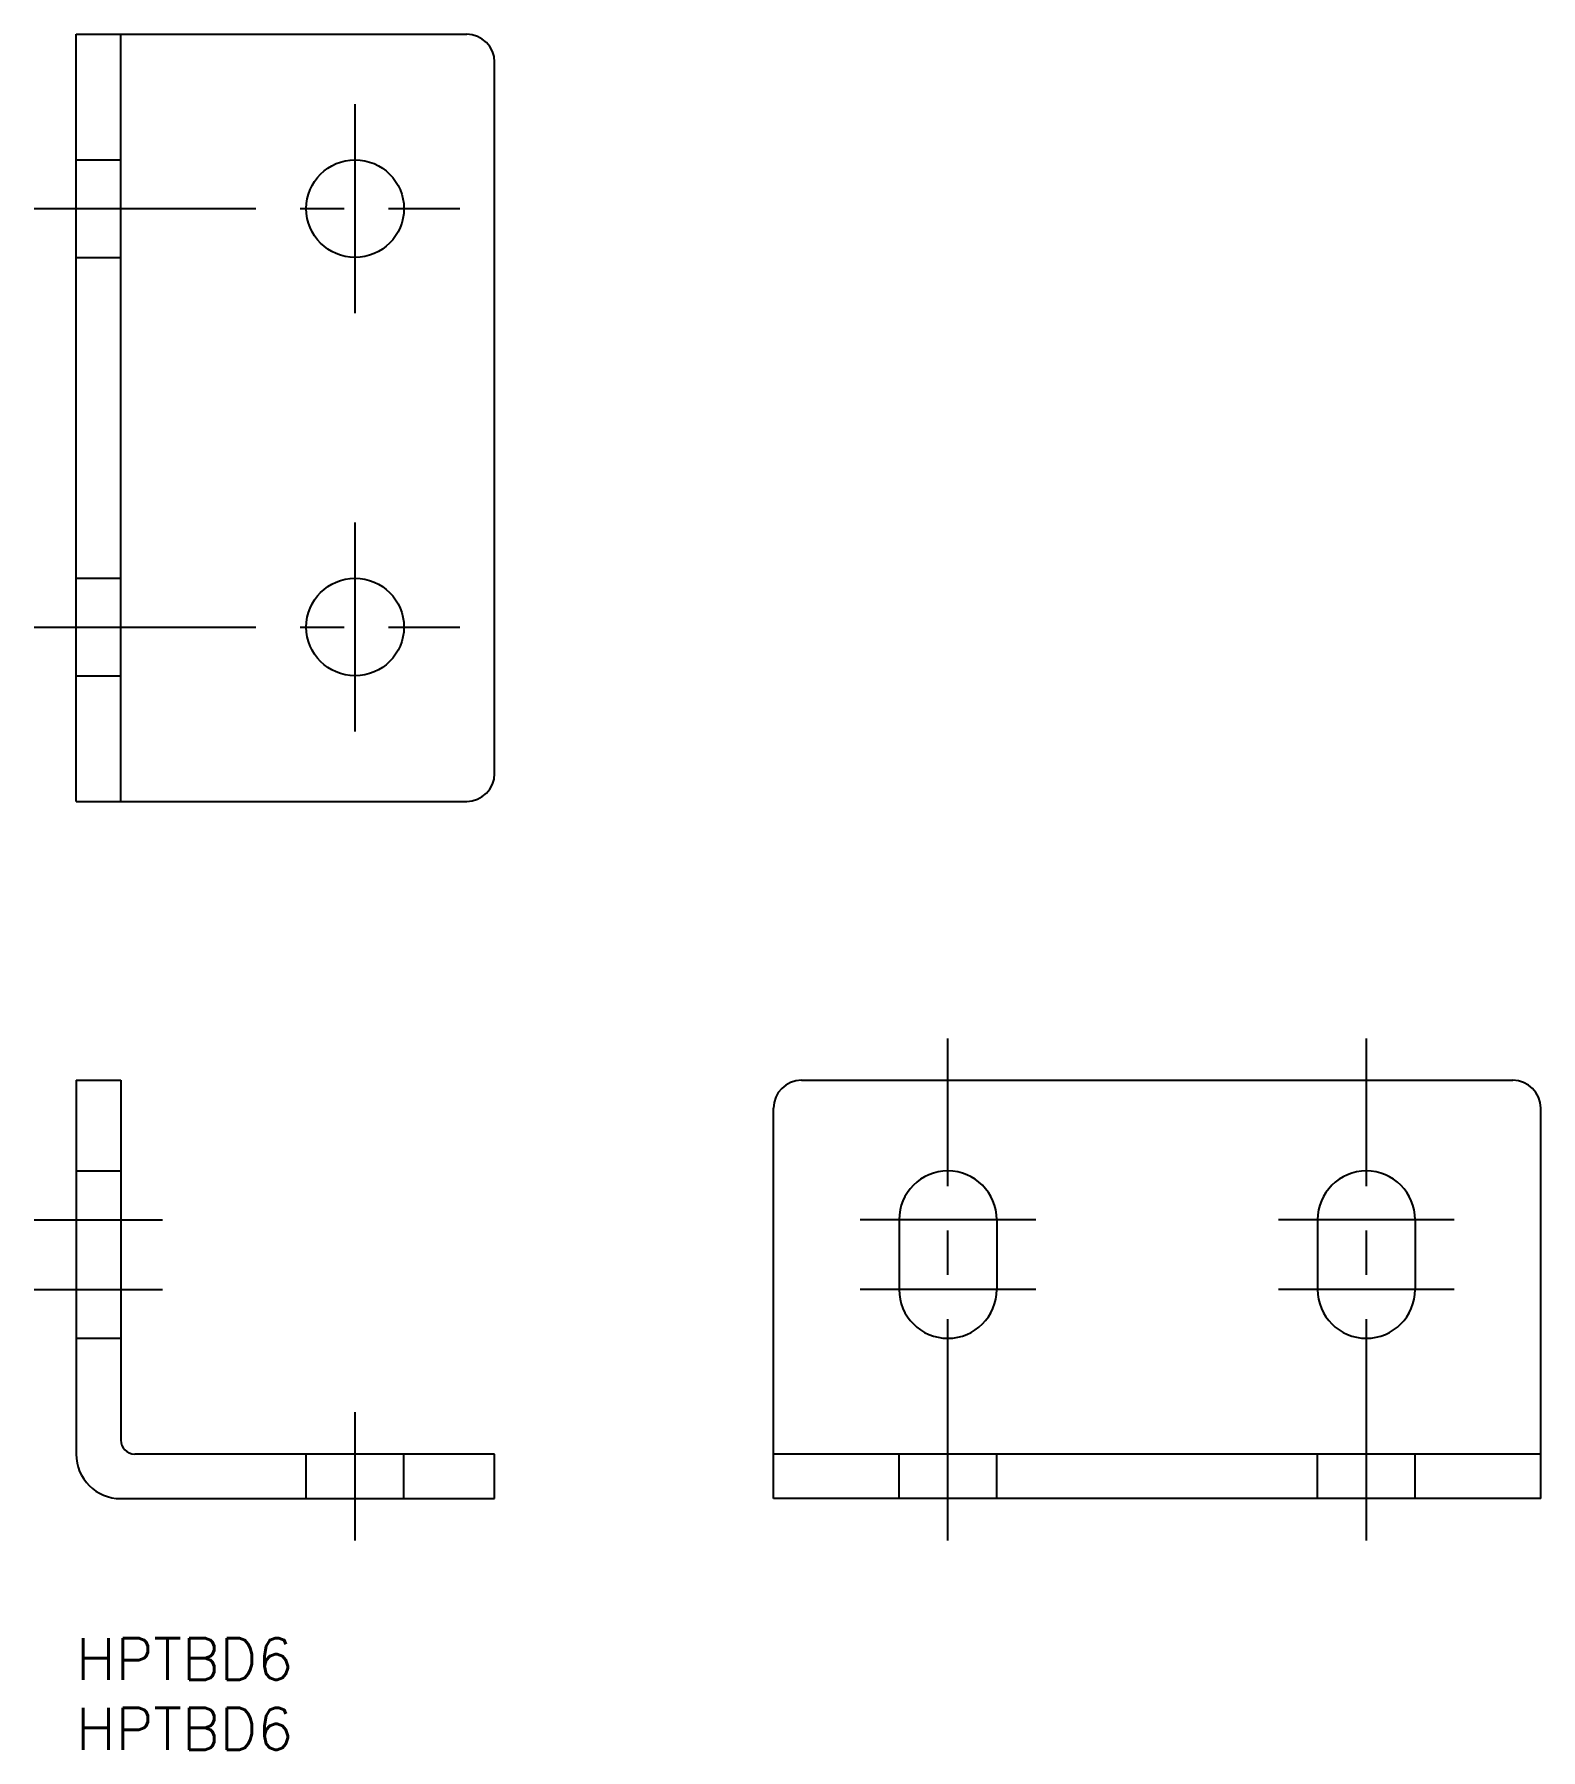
# Model space of a CAD drawing. Extents: x -3 to 105, y -8 to 115.
import ezdxf

# ---------------------------------------------------------------- set-up
doc = ezdxf.new("R2010")
doc.units = 0
doc.header["$LTSCALE"] = 0.5
doc.linetypes.add('CENTER', pattern=[50.8, 31.75, -6.35, 6.35, -6.35])
doc.linetypes.add('DASHED', pattern=[19.05, 12.7, -6.35])
for name, color, linetype in [('MSM_CENTER', 1, 'CENTER'), ('MSM_CONTINUOUS', 7, 'CONTINUOUS'), ('MSM_DASHED', 4, 'DASHED'), ('MSM_PART_NUMBER', 7, 'CONTINUOUS')]:
    doc.layers.add(name, color=color, linetype=linetype)
doc.styles.get("Standard").update_dxf_attribs({"font": 'txt.shx', "height": 3, "bigfont": 'bigfont.shx'})

msp = doc.modelspace()

# ---------------------------------------------------------------- linework, layer by layer
at = {"layer": 'MSM_CENTER'}
for p, q in [((20, 95), (20, 110)), ((-3, 102.5), (27.5, 102.5)), ((20, 65), (20, 80)), ((-3, 72.5), (27.5, 72.5)), ((62.5, 7), (62.5, 43)), ((92.5, 7), (92.5, 43)), ((-3, 30), (6.2, 30)), ((68.8, 30), (56.2, 30)), ((98.8, 30), (86.2, 30)), ((-3, 25), (6.2, 25)), ((68.8, 25), (56.2, 25)), ((98.8, 25), (86.2, 25)), ((20, 7), (20, 16.2))]:
    msp.add_line(p, q, dxfattribs=at)
at = {"layer": 'MSM_CONTINUOUS'}
for p, q in [((0, 60), (0, 115)), ((0, 115), (28, 115)), ((3.2, 60), (3.2, 115)), ((30, 62), (30, 113)), ((0, 60), (28, 60)), ((0, 40), (0, 13.2)), ((0, 40), (3.2, 40)), ((3.2, 40), (3.2, 14.2)), ((52, 40), (103, 40)), ((50, 10), (50, 38)), ((105, 10), (105, 38)), ((59, 30), (59, 25)), ((66, 30), (66, 25)), ((89, 30), (89, 25)), ((96, 30), (96, 25)), ((30, 13.2), (4.2, 13.2)), ((30, 10), (30, 13.2)), ((105, 13.2), (50, 13.2)), ((3.2, 10), (30, 10)), ((105, 10), (50, 10))]:
    msp.add_line(p, q, dxfattribs=at)
for centre, radius in [((20, 102.5), 3.5), ((20, 96.19), 0), ((20, 72.5), 3.5)]:
    msp.add_circle(centre, radius, dxfattribs=at)
for centre, radius, start, end in [((28, 113), 2, 0, 90), ((28, 62), 2, 270, 0), ((52, 38), 2, 90, 180), ((103, 38), 2, 0, 90), ((62.5, 30), 3.5, 0, 180), ((92.5, 30), 3.5, 0, 180), ((62.5, 25), 3.5, 180, 0), ((92.5, 25), 3.5, 180, 0), ((4.2, 14.2), 1, 180, 270), ((3.2, 13.2), 3.2, 180, 270)]:
    msp.add_arc(centre, radius, start, end, dxfattribs=at)
at = {"layer": 'MSM_DASHED'}
for p, q in [((0, 106), (3.2, 106)), ((0, 99), (3.2, 99)), ((0, 76), (3.2, 76)), ((0, 69), (3.2, 69)), ((0, 33.5), (3.2, 33.5)), ((0, 21.5), (3.2, 21.5)), ((16.5, 10), (16.5, 13.2)), ((23.5, 10), (23.5, 13.2)), ((59, 10), (59, 13.2)), ((66, 10), (66, 13.2)), ((89, 10), (89, 13.2)), ((96, 10), (96, 13.2))]:
    msp.add_line(p, q, dxfattribs=at)

# ---------------------------------------------------------------- texts
at = {"layer": 'MSM_PART_NUMBER'}
for p in [(0, -3), (0, -8)]:
    msp.add_text('HPTBD6', height=3, dxfattribs=at).set_placement(p)

doc.saveas('drawing.dxf')
